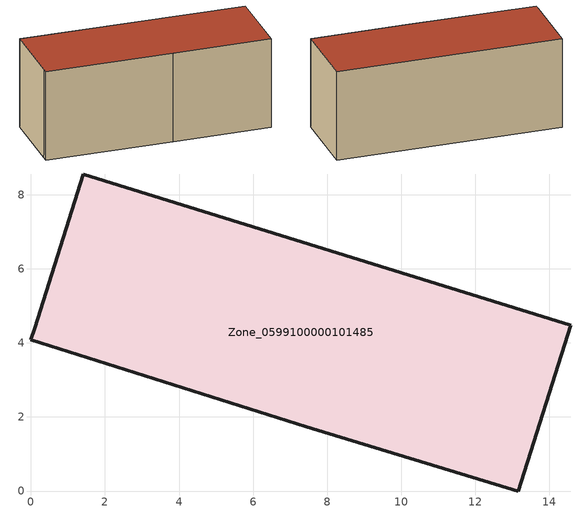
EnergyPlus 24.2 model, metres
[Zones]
Zone_0599100000101485
 floor ground (C_G): 13.16,0 7.43,1.74 0,4.09 0.11,4.4 1.41,8.56 14.57,4.48 z0.56
 wall outside (C_F): 7.43,1.74 13.16,0 14.57,4.48 1.41,8.56 0.11,4.4 0,4.09 7.43,1.74 z0.56:6.21
 roof outside (C_R): 1.41,8.56 0.11,4.4 0,4.09 7.43,1.74 13.16,0 14.57,4.48 z6.21
[BUILDING]
Pand.0599100000101485: North Axis=0; Terrain=City; Loads Convergence Tolerance Value=0.04; Temperature Convergence Tolerance Value=0.4; Solar Distribution=FullExterior; Maximum Number of Warmup Days=25; Minimum Number of Warmup Days=1
[Site:Location]
Rotterdam.The.Hague.AP_ZH_NLD Design_Conditions: Latitude=51.96; Longitude=4.45; Time Zone=1; Elevation=-4.5
[SITE:GROUNDTEMPERATURE:BUILDINGSURFACE]
18, 18, 18, 18, 18, 18, 18, 18, 18, 18, 18, 18
[MATERIAL] Thermal Absorptance=0.9; Solar Absorptance=0.7; Visible Absorptance=0.7
Name | Roughness | Thickness | Conductivity | Density | Specific Heat
G.TI.1965-1974 | MediumSmooth | 0.15 | 0.882353 | 540 | 1210
F.TI.1965-1974 | Rough | 0.3 | 0.697674 | 1920 | 840
R.TI.1965-1974 | MediumRough | 0.2 | 0.232558 | 1500 | 1000
[CONSTRUCTION]
C_G: G.TI.1965-1974
C_F: F.TI.1965-1974
C_R: R.TI.1965-1974
[ZONE]
Zone_0599100000101485: Type=1; Multiplier=1; Ceiling Height=Autocalculate; Volume=Autocalculate; Floor Area=autocalculate; Part of Total Floor Area=Yes
[ZONEINFILTRATION:DESIGNFLOWRATE]
Infil_Zone_0599100000101485: Zone or ZoneList or Space or SpaceList=Zone_0599100000101485; Schedule=AlwaysOn; Design Flow Rate Calculation Method=Flow/Area; Flow Rate per Floor Area=0.003; Constant Term Coefficient=1; Temperature Term Coefficient=0; Velocity Term Coefficient=0; Velocity Squared Term Coefficient=0
[HVACTEMPLATE:ZONE:IDEALLOADSAIRSYSTEM]
Zone_0599100000101485: Maximum Heating Supply Air Temperature=50; Minimum Cooling Supply Air Temperature=13; Maximum Heating Supply Air Humidity Ratio=0.0156; Minimum Cooling Supply Air Humidity Ratio=0.0077; Heating Limit=NoLimit; Cooling Limit=NoLimit; Dehumidification Control Type=ConstantSensibleHeatRatio; Cooling Sensible Heat Ratio=0.7; Dehumidification Setpoint=60; Humidification Control Type=None; Humidification Setpoint=30; Outdoor Air Method=None; Outdoor Air Flow Rate per Person=0.00944; Outdoor Air Flow Rate per Zone Floor Area=0; Outdoor Air Flow Rate per Zone=0; Demand Controlled Ventilation Type=None; Outdoor Air Economizer Type=NoEconomizer; Heat Recovery Type=None; Sensible Heat Recovery Effectiveness=0.7; Latent Heat Recovery Effectiveness=0.65
[ZONECONTROL:THERMOSTAT]
ThermostatControl_Zone_0599100000101485: Zone or ZoneList=Zone_0599100000101485; Control Type Schedule=DualSetpointControlType; Control 1=Thermostat_Zone_0599100000101485; Temperature Difference Between Cutout And Setpoint=0
[THERMOSTATSETPOINT:DUALSETPOINT]
Thermostat_Zone_0599100000101485: Heating Setpoint Temperature Schedule=HeatingSetpoint_Zone_0599100000101485; Cooling Setpoint Temperature Schedule=CoolingSetpoint_Zone_0599100000101485
[SCHEDULE:COMPACT]
HeatingSetpoint_Zone_0599100000101485: Through: 12/31, For: AllDays, Until: 24:00, 21
CoolingSetpoint_Zone_0599100000101485: Through: 12/31, For: AllDays, Until: 24:00, 24
DualSetpointControlType: Through: 12/31, For: AllDays, Until: 24:00, 4
AlwaysOn: Through: 12/31, For: AllDays, Until: 24:00, 1
